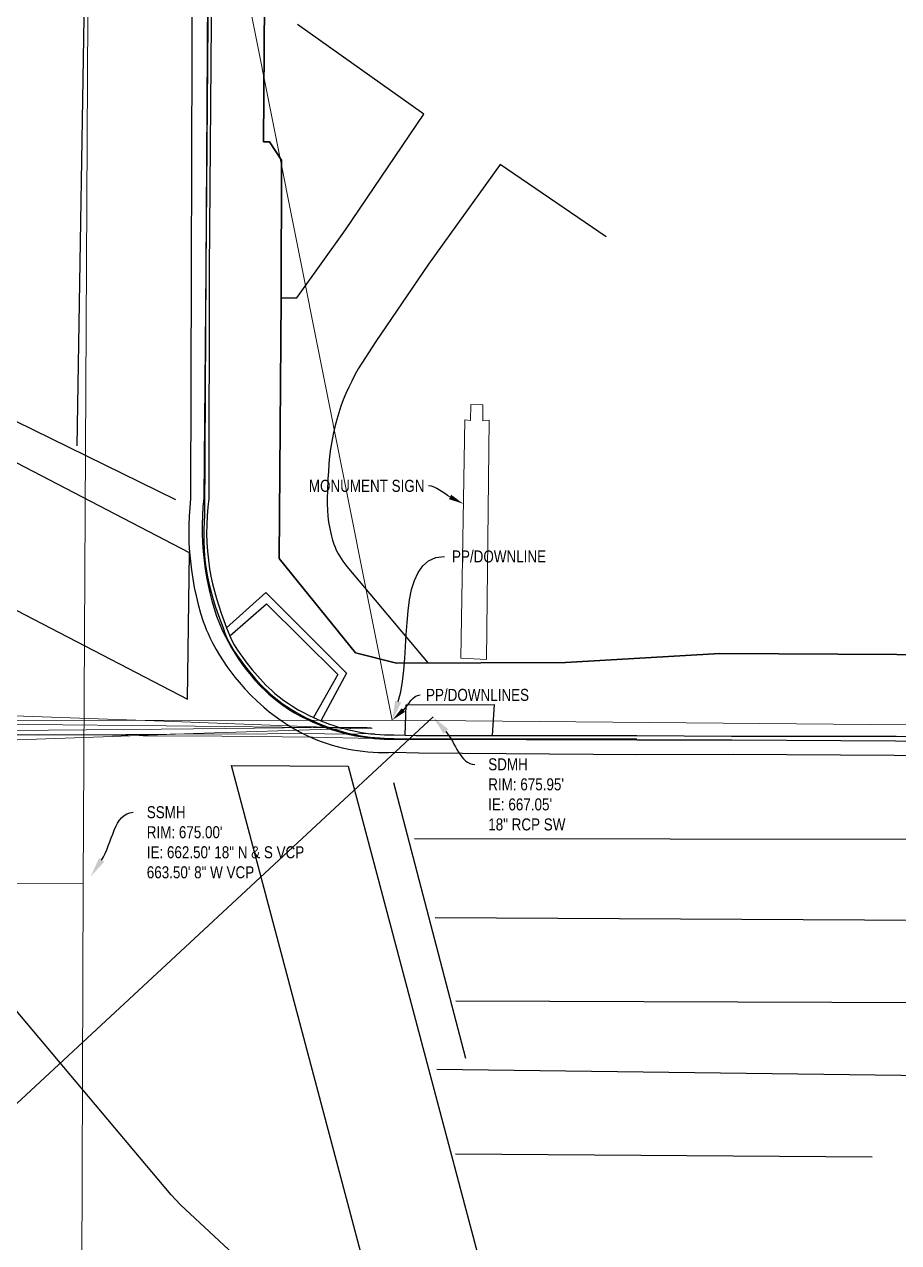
# Model space of a CAD drawing. Header units: feet. Extents: x 0 to 6444343, y 0 to 1885993.
# Drawn here: x 6433873.6 to 6433989.9, y 1885267.2 to 1885429.4 of the extents above; entities that cross this region are included whole.
import ezdxf
from ezdxf import colors
from ezdxf.entities.mleader import LeaderData, LeaderLine
from ezdxf.lldxf.tags import DXFTag
from ezdxf.math import Vec2, Vec3

# ---------------------------------------------------------------- set-up
doc = ezdxf.new("R2010")
doc.units = ezdxf.units.FT
doc.header["$MEASUREMENT"] = 0
for name, color, linetype, lineweight in [('VF-COMM-OVHD-LINE-', 253, 'OVERHEADCOMM', 15), ('VF-COMM-OVHD-LINE-3D', 253, 'OVERHEADCOMM', 15), ('VF-ELEC-OVHD-LINE-', 253, 'OVERHEADELECTRIC', 15), ('VF-ELEC-OVHD-LINE-3D', 253, 'OVERHEADELECTRIC', 15), ('VF-ROAD-STRP-BIKE-LINE-', 253, 'Continuous', 25), ('VF-ROAD-STRP-YELO-LINE-', 253, 'Continuous', 25), ('VF-SSWR-GEOP-LINE-QLB-', 253, 'SEWER', 15), ('VF-STRM-GEOP-LINE-QLB-', 253, 'STORMDRAIN', 15), ('VF-TOPO-CONC-EDGE-LINE-', 253, 'Continuous', 25), ('VF-TOPO-CONC-GTFL-LINE-', 253, 'Continuous', 25), ('VF-TOPO-CONC-LIPG-LINE-', 253, 'Continuous', 25), ('VF-TOPO-CONC-SWLK-LINE-', 253, 'Continuous', 25), ('VF-TOPO-CONC-TBCB-LINE-', 253, 'Continuous', 25), ('VF-TOPO-CONC-TBWK-LINE-', 253, 'Continuous', 35), ('VF-TOPO-CONC-TFCB-LINE-', 253, 'Continuous', 25), ('VF-TOPO-TEXT-', 253, 'Continuous', 25), ('VN-SITE-SIGN-SYMB-', 253, 'Continuous', 13)]:
    doc.layers.add(name, color=color, linetype=linetype, lineweight=lineweight)
doc.styles.add('NCS1-Anno', font='arial.ttf', dxfattribs={"width": 0.8, "height": 0.1})
doc.styles.get("Standard").update_dxf_attribs({"font": 'arial.ttf'})
tags = doc.linetypes.add('OVERHEADCOMM', pattern='A,1,-0.03,["OC",Standard,S=0.08,R=0,X=0,Y=-0.04],-0.16,1', length=2.19).pattern_tags.tags
tags[6] = DXFTag(74, 10)
tags = doc.linetypes.add('OVERHEADELECTRIC', pattern='A,1,-0.03,["OE",Standard,S=0.08,R=0,X=0,Y=-0.04],-0.16,1', length=2.19).pattern_tags.tags
tags[6] = DXFTag(74, 10)
tags = doc.linetypes.add('SEWER', pattern='A,1,-0.03,["SS",Standard,S=0.08,R=0,X=0,Y=-0.04],-0.16,1', length=2.19).pattern_tags.tags
tags[6] = DXFTag(74, 10)
tags = doc.linetypes.add('STORMDRAIN', pattern='A,1,-0.03,["SD",Standard,S=0.08,R=0,X=0,Y=-0.04],-0.16,1', length=2.19).pattern_tags.tags
tags[6] = DXFTag(74, 10)

msp = doc.modelspace()

# ---------------------------------------------------------------- linework, layer by layer
at = {"layer": 'VF-COMM-OVHD-LINE-', "ltscale": 0.6}
msp.add_lwpolyline([(6434253.84, 1885335.3), (6434088.89, 1885335.26), (6433922.54, 1885336.77), (6433900.52, 1885447.12)], dxfattribs=at)
at = {"layer": 'VF-COMM-OVHD-LINE-3D'}
for points in [[(6433759.99, 1885335.28, 698.13), (6433772.25, 1885335.23, 697.49), (6433783.73, 1885335.12, 697), (6433788.86, 1885335.2, 696.78), (6433796.51, 1885335.1, 696.67), (6433805.09, 1885335.08, 696.73), (6433811.71, 1885335.13, 696.51), (6433820.63, 1885335.03, 696.6), (6433828.04, 1885334.99, 696.64), (6433838.39, 1885335.09, 696.69), (6433846.15, 1885335.11, 696.67), (6433860.18, 1885334.81, 697.72), (6433863.28, 1885334.95, 697.8), (6433871.39, 1885334.85, 698.46), (6433875.44, 1885334.77, 699.01), (6433879.92, 1885334.81, 699.38), (6433887.09, 1885334.84, 699.98), (6433891.35, 1885334.86, 700.51), (6433894.59, 1885334.94, 700.89), (6433900.63, 1885334.9, 701.61), (6433911.25, 1885335.01, 703), (6433915.85, 1885334.89, 703.77), (6433920.15, 1885334.97, 704.42)], [(6433760.47, 1885334.75, 698.07), (6433769.85, 1885334.84, 697.4), (6433776.35, 1885334.79, 696.96), (6433782.16, 1885334.71, 696.83), (6433793.93, 1885334.72, 696.38), (6433800.88, 1885334.79, 696), (6433810.58, 1885334.89, 695.86), (6433817.76, 1885334.89, 695.87), (6433827.8, 1885334.76, 695.98), (6433834.18, 1885334.84, 696.03), (6433845.21, 1885334.81, 696.52), (6433851.84, 1885334.89, 696.62), (6433860.32, 1885334.77, 697.35), (6433871.86, 1885334.8, 698.09), (6433883.25, 1885334.8, 699), (6433889.4, 1885334.69, 699.82), (6433899.85, 1885334.63, 700.61), (6433911.94, 1885334.51, 701.98), (6433920.06, 1885334.34, 703.07)]]:
    msp.add_polyline3d(points, dxfattribs=at)
at = {"layer": 'VF-ELEC-OVHD-LINE-', "ltscale": 0.6}
msp.add_lwpolyline([(6433514.07, 1885334.57), (6433583.99, 1885335.14), (6433672.01, 1885335.17), (6433759.75, 1885336.69), (6433922.54, 1885336.77)], dxfattribs=at)
at = {"layer": 'VF-ELEC-OVHD-LINE-3D'}
for points in [[(6433867.2, 1885337.52, 713.47), (6433878.42, 1885337.12, 712.57), (6433893.36, 1885336.57, 711.69), (6433911, 1885335.93, 710.84), (6433919.88, 1885335.66, 710.52)], [(6433760.88, 1885337.23, 722.97), (6433773.13, 1885337.12, 721.35), (6433788.32, 1885336.98, 719.52), (6433799.64, 1885336.88, 718.3), (6433835.88, 1885336.59, 714.52), (6433861.57, 1885336.29, 712.5), (6433874.1, 1885336.17, 711.91), (6433892.42, 1885336.02, 710.72), (6433911.74, 1885335.79, 709.76), (6433919.79, 1885335.75, 709.45)], [(6433760.76, 1885334.4, 722.93), (6433782.28, 1885334.61, 719.34), (6433799.84, 1885334.7, 717.12), (6433823.3, 1885334.99, 714.69), (6433848, 1885335.18, 712.89), (6433864.88, 1885335.35, 712.16), (6433876.78, 1885335.43, 711.69), (6433891.79, 1885335.58, 711.65), (6433900.31, 1885335.66, 711.65), (6433912.06, 1885335.77, 712), (6433919.21, 1885335.8, 712.43)], [(6433760.98, 1885330.36, 722.68), (6433776.32, 1885330.91, 721.33), (6433794.92, 1885331.46, 719.9), (6433813.51, 1885332.14, 718.45), (6433829.61, 1885332.73, 717.17), (6433850.26, 1885333.39, 716.08), (6433862.43, 1885333.78, 715.41), (6433884.05, 1885334.56, 714.35), (6433896.07, 1885334.97, 713.86), (6433915.74, 1885335.61, 713.16), (6433919.65, 1885335.75, 713.14)]]:
    msp.add_polyline3d(points, dxfattribs=at)
at = {"layer": 'VF-ROAD-STRP-BIKE-LINE-', "linetype": 'Continuous', "ltscale": 0.8}
msp.add_line((6433886.14, 1885704.19), (6433880.53, 1885373.28), dxfattribs=at)
at = {"layer": 'VF-ROAD-STRP-BIKE-LINE-'}
for p, q in [((6433836.74, 1885394.07), (6433893.68, 1885366.14)), ((6433922.69, 1885328.48), (6433932.27, 1885291.76)), ((6433928.23, 1885310.51), (6434000.5, 1885310.09)), ((6433931.01, 1885299.39), (6434149.82, 1885298.68)), ((6433930.96, 1885279.04), (6433986.4, 1885278.63))]:
    msp.add_line(p, q, dxfattribs=at)
at = {"layer": 'VF-ROAD-STRP-BIKE-LINE-', "linetype": 'Continuous'}
msp.add_line((6433925.48, 1885321.03), (6434144.61, 1885320.72), dxfattribs=at)
at = {"layer": 'VF-ROAD-STRP-BIKE-LINE-', "ltscale": 0.6}
for points in [[(6433836.33, 1885389.81), (6433836.05, 1885370.32), (6433895.28, 1885339.55), (6433895.56, 1885359.04)], [(6433901.15, 1885330.75), (6433916.68, 1885330.64), (6433936.13, 1885257.28), (6433920.6, 1885257.38)]]:
    msp.add_lwpolyline(points, close=True, dxfattribs=at)
at = {"layer": 'VF-ROAD-STRP-YELO-LINE-', "ltscale": 0.6}
msp.add_lwpolyline([(6433928.46, 1885290.32), (6434179.06, 1885287.07)], dxfattribs=at)
at = {"layer": 'VF-SSWR-GEOP-LINE-QLB-', "ltscale": 0.6}
msp.add_line((6433881.41, 1885314.98), (6433880.19, 1884968.18), dxfattribs=at)
at = {"layer": 'VF-SSWR-GEOP-LINE-QLB-', "ltscale": 0.6, "flags": 128}
msp.add_lwpolyline([(6433844.74, 1885854.93), (6433844.74, 1885653.61), (6433883.21, 1885653.44), (6433881.41, 1885314.98), (6433525.35, 1885315.72)], dxfattribs=at)
at = {"layer": 'VF-STRM-GEOP-LINE-QLB-', "ltscale": 0.6}
msp.add_line((6433927.96, 1885337.2), (6433867.45, 1885281.04), dxfattribs=at)
at = {"layer": 'VF-TOPO-CONC-EDGE-LINE-'}
for points in [[(6433893.12, 1885273.61), (6433857, 1885316.51), (6433837.02, 1885346.83), (6433825.03, 1885371.37)], [(6433900.47, 1885349.07), (6433905.72, 1885353.75), (6433916.43, 1885343.01), (6433913.02, 1885336.69)], [(6433900.9, 1885347.99), (6433905.8, 1885352.25), (6433915.31, 1885342.86), (6433912.07, 1885337.11)], [(6433921.28, 1885247.19), (6433894.35, 1885272.25), (6433893.12, 1885273.61)]]:
    msp.add_lwpolyline(points, dxfattribs=at)
at = {"layer": 'VF-TOPO-CONC-GTFL-LINE-'}
for points in [[(6433897.98, 1885440.69), (6433897.74, 1885396.76), (6433897.45, 1885366.32), (6433897.34, 1885365.14), (6433897.26, 1885363.95), (6433897.23, 1885362.77), (6433897.23, 1885361.57), (6433897.28, 1885360.39), (6433897.36, 1885359.2), (6433897.48, 1885358.02), (6433897.64, 1885356.84), (6433897.82, 1885355.79), (6433898.02, 1885354.74), (6433898.25, 1885353.69), (6433898.52, 1885352.65), (6433898.81, 1885351.63), (6433899.15, 1885350.61), (6433899.53, 1885349.62), (6433899.95, 1885348.64), (6433900.32, 1885347.88), (6433900.72, 1885347.13), (6433901.13, 1885346.39), (6433901.57, 1885345.66), (6433902.03, 1885344.95), (6433902.52, 1885344.25), (6433903.03, 1885343.57), (6433903.56, 1885342.91), (6433904.25, 1885342.1), (6433904.97, 1885341.32), (6433905.73, 1885340.58), (6433906.12, 1885340.22), (6433906.53, 1885339.87), (6433907.24, 1885339.29), (6433907.98, 1885338.75), (6433908.74, 1885338.24), (6433909.53, 1885337.75), (6433910.33, 1885337.3), (6433911.15, 1885336.88), (6433911.98, 1885336.48), (6433912.83, 1885336.12), (6433913.41, 1885335.89), (6433914, 1885335.67), (6433914.6, 1885335.47), (6433915.21, 1885335.28), (6433915.82, 1885335.11), (6433916.43, 1885334.95), (6433917.05, 1885334.81), (6433917.67, 1885334.68), (6433918.3, 1885334.57), (6433918.92, 1885334.48), (6433919.55, 1885334.4), (6433920.18, 1885334.33), (6433920.82, 1885334.29), (6433921.45, 1885334.25), (6433922.08, 1885334.24), (6433922.71, 1885334.24), (6433925.72, 1885334.23), (6433955.08, 1885334.15)], [(6433955.08, 1885334.15), (6433967.75, 1885334.13), (6433989.52, 1885334), (6434030.47, 1885333.74), (6434088.68, 1885333.54), (6434107.49, 1885333.42), (6434116.29, 1885333.4)]]:
    msp.add_lwpolyline(points, dxfattribs=at)
at = {"layer": 'VF-TOPO-CONC-LIPG-LINE-'}
for points in [[(6433895.9, 1885440.51), (6433895.78, 1885396.58), (6433895.68, 1885366.27), (6433895.57, 1885365.08), (6433895.49, 1885363.89), (6433895.44, 1885362.7), (6433895.44, 1885361.5), (6433895.47, 1885360.31), (6433895.55, 1885359.11), (6433895.66, 1885357.92), (6433895.8, 1885356.74), (6433895.98, 1885355.59), (6433896.18, 1885354.44), (6433896.42, 1885353.29), (6433896.69, 1885352.15), (6433897.01, 1885351.02), (6433897.37, 1885349.91), (6433897.57, 1885349.37), (6433897.78, 1885348.82), (6433898.01, 1885348.29), (6433898.25, 1885347.76), (6433898.65, 1885346.96), (6433899.08, 1885346.18), (6433899.53, 1885345.41), (6433900.01, 1885344.66), (6433900.51, 1885343.92), (6433901.04, 1885343.2), (6433901.58, 1885342.5), (6433902.15, 1885341.81), (6433902.91, 1885340.93), (6433903.72, 1885340.09), (6433904.55, 1885339.28), (6433905.43, 1885338.5), (6433906.17, 1885337.89), (6433906.94, 1885337.29), (6433907.73, 1885336.73), (6433908.53, 1885336.19), (6433909.36, 1885335.68), (6433910.2, 1885335.21), (6433911.07, 1885334.77), (6433911.95, 1885334.37), (6433912.58, 1885334.11), (6433913.22, 1885333.87), (6433913.87, 1885333.65), (6433914.53, 1885333.44), (6433915.2, 1885333.26), (6433915.87, 1885333.09), (6433916.55, 1885332.94), (6433917.23, 1885332.81), (6433917.91, 1885332.71), (6433918.6, 1885332.62), (6433919.29, 1885332.54), (6433919.98, 1885332.49), (6433920.67, 1885332.46), (6433921.36, 1885332.45), (6433922.04, 1885332.46), (6433922.73, 1885332.49), (6433926.06, 1885332.43), (6433955.11, 1885332.2)], [(6433955.11, 1885332.2), (6433967.89, 1885332.24), (6433989.33, 1885332.09), (6434030.3, 1885331.86), (6434111.09, 1885331.62), (6434176.77, 1885331.29), (6434230.75, 1885330.96), (6434269.21, 1885330.92)]]:
    msp.add_lwpolyline(points, dxfattribs=at)
at = {"layer": 'VF-TOPO-CONC-SWLK-LINE-'}
for points in [[(6433907.74, 1885392.98), (6433909.85, 1885392.95), (6433916.29, 1885402.03), (6433926.73, 1885417.42), (6433909.93, 1885429.36)], [(6433951, 1885401.09), (6433936.88, 1885410.7), (6433927.38, 1885397.45), (6433920.33, 1885387.17), (6433918.01, 1885383.5), (6433917.56, 1885382.7), (6433917.14, 1885381.89), (6433916.74, 1885381.07), (6433916.37, 1885380.23), (6433916.02, 1885379.38), (6433915.7, 1885378.53), (6433915.41, 1885377.66), (6433915.14, 1885376.79), (6433914.89, 1885375.82), (6433914.67, 1885374.84), (6433914.48, 1885373.85), (6433914.33, 1885372.86), (6433914.2, 1885371.86), (6433914.1, 1885370.86), (6433914.03, 1885369.86), (6433913.97, 1885368.86), (6433913.9, 1885367.21), (6433913.89, 1885366.38), (6433913.89, 1885365.56), (6433913.91, 1885364.73), (6433913.97, 1885363.91), (6433914.07, 1885363.1), (6433914.21, 1885362.29), (6433914.44, 1885361.23), (6433914.58, 1885360.71), (6433914.76, 1885360.19), (6433914.92, 1885359.79), (6433915.09, 1885359.4), (6433915.29, 1885359.01), (6433915.5, 1885358.63), (6433915.72, 1885358.26), (6433915.96, 1885357.91), (6433916.21, 1885357.56), (6433916.48, 1885357.22), (6433927.32, 1885344.37)]]:
    msp.add_lwpolyline(points, dxfattribs=at)
at = {"layer": 'VF-TOPO-CONC-TBCB-LINE-'}
for points in [[(6433898.52, 1885440.64), (6433898.15, 1885396.76), (6433898.11, 1885366.27), (6433897.98, 1885365.11), (6433897.89, 1885363.94), (6433897.84, 1885362.76), (6433897.83, 1885361.59), (6433897.86, 1885360.41), (6433897.94, 1885359.24), (6433898.06, 1885358.07), (6433898.21, 1885356.91), (6433898.39, 1885355.91), (6433898.61, 1885354.91), (6433898.86, 1885353.92), (6433899.14, 1885352.94), (6433899.45, 1885351.96), (6433899.78, 1885350.99), (6433900.47, 1885349.07), (6433900.68, 1885348.53), (6433900.9, 1885347.99), (6433901.18, 1885347.38), (6433901.51, 1885346.78), (6433901.86, 1885346.2), (6433902.24, 1885345.64), (6433902.63, 1885345.09), (6433903.05, 1885344.54), (6433903.9, 1885343.48), (6433904.6, 1885342.65), (6433905.33, 1885341.84), (6433905.71, 1885341.44), (6433906.1, 1885341.06), (6433906.5, 1885340.69), (6433906.91, 1885340.33), (6433907.5, 1885339.85), (6433908.11, 1885339.39), (6433908.73, 1885338.96), (6433909.38, 1885338.55), (6433910.03, 1885338.16), (6433910.7, 1885337.79), (6433911.38, 1885337.44), (6433912.07, 1885337.11), (6433913.02, 1885336.69), (6433913.59, 1885336.46), (6433914.18, 1885336.24), (6433914.77, 1885336.04), (6433915.36, 1885335.85), (6433915.96, 1885335.68), (6433916.57, 1885335.52), (6433917.18, 1885335.38), (6433917.8, 1885335.25), (6433918.41, 1885335.14), (6433919.03, 1885335.04), (6433919.65, 1885334.96), (6433920.28, 1885334.89), (6433920.9, 1885334.84), (6433921.52, 1885334.81), (6433922.14, 1885334.79), (6433922.77, 1885334.79), (6433925.67, 1885334.73), (6433955.1, 1885334.72)], [(6433924.25, 1885334.76), (6433924.38, 1885338.81), (6433936.09, 1885338.84), (6433935.84, 1885334.73)], [(6433955.1, 1885334.72), (6433967.67, 1885334.64), (6433989.59, 1885334.64), (6434030.36, 1885334.31), (6434088.69, 1885334.11), (6434107.52, 1885334.02), (6434116.51, 1885334.01), (6434183.34, 1885333.76), (6434231.4, 1885333.61), (6434264.44, 1885333.44)]]:
    msp.add_lwpolyline(points, dxfattribs=at)
at = {"layer": 'VF-TOPO-CONC-TBWK-LINE-'}
for points in [[(6433909.23, 1885790.05), (6433909.11, 1885750.13), (6433909.06, 1885746.22), (6433906.72, 1885741.88), (6433906.5, 1885703.21), (6433906.22, 1885664.85), (6433906.27, 1885663.61), (6433906.23, 1885638.2), (6433906.11, 1885596.52), (6433905.9, 1885560.25), (6433905.88, 1885518.48), (6433905.6, 1885479.53), (6433905.53, 1885439.68), (6433905.51, 1885432.33), (6433905.4, 1885413.74), (6433906.2, 1885413.72), (6433907.79, 1885411.27), (6433907.75, 1885392.98), (6433907.48, 1885358.26), (6433917.66, 1885345.72), (6433923.1, 1885344.35), (6433945.59, 1885344.45)], [(6433945.59, 1885344.45), (6433966.14, 1885345.64), (6433989.68, 1885345.5), (6434030.91, 1885345.33), (6434043.23, 1885345.18), (6434047.45, 1885342.2), (6434049.7, 1885342.17), (6434049.66, 1885341.25), (6434086.78, 1885341.18), (6434138.25, 1885340.97), (6434182.68, 1885340.89), (6434230.63, 1885340.66), (6434275.29, 1885340.48)]]:
    msp.add_lwpolyline(points, dxfattribs=at)
at = {"layer": 'VF-TOPO-CONC-TFCB-LINE-'}
msp.add_lwpolyline([(6433898.07, 1885440.64), (6433897.7, 1885396.77), (6433897.56, 1885364.01), (6433897.49, 1885363.13), (6433897.46, 1885362.23), (6433897.44, 1885361.33), (6433897.46, 1885360.43), (6433897.49, 1885359.53), (6433897.56, 1885358.63), (6433897.65, 1885357.74), (6433897.77, 1885356.84), (6433897.94, 1885355.82), (6433898.16, 1885354.81), (6433898.42, 1885353.8), (6433898.7, 1885352.81), (6433899.02, 1885351.82), (6433899.35, 1885350.84), (6433900.05, 1885348.91), (6433900.26, 1885348.36), (6433900.48, 1885347.81), (6433900.78, 1885347.18), (6433901.12, 1885346.56), (6433901.48, 1885345.96), (6433901.87, 1885345.38), (6433902.27, 1885344.82), (6433902.69, 1885344.27), (6433903.55, 1885343.19), (6433904.26, 1885342.35), (6433905, 1885341.53), (6433905.39, 1885341.13), (6433905.79, 1885340.74), (6433906.19, 1885340.36), (6433906.61, 1885339.99), (6433907.22, 1885339.5), (6433907.84, 1885339.03), (6433908.48, 1885338.59), (6433909.14, 1885338.17), (6433909.81, 1885337.77), (6433910.49, 1885337.39), (6433911.18, 1885337.04), (6433911.88, 1885336.7), (6433912.84, 1885336.28), (6433913.43, 1885336.04), (6433914.02, 1885335.82), (6433914.63, 1885335.61), (6433915.23, 1885335.42), (6433915.85, 1885335.24), (6433916.46, 1885335.08), (6433917.08, 1885334.94), (6433917.71, 1885334.81), (6433918.34, 1885334.69), (6433918.97, 1885334.59), (6433919.6, 1885334.51), (6433920.23, 1885334.44), (6433920.87, 1885334.39), (6433921.5, 1885334.36), (6433922.14, 1885334.34), (6433922.76, 1885334.34), (6433925.66, 1885334.28), (6433955.1, 1885334.27)], dxfattribs=at)
at = {"layer": 'VN-SITE-SIGN-SYMB-'}
msp.add_lwpolyline([(6433931.65, 1885345.01), (6433932.19, 1885376.72), (6433932.95, 1885376.66), (6433932.99, 1885378.78), (6433934.59, 1885378.73), (6433934.6, 1885376.62), (6433935.44, 1885376.67), (6433935.09, 1885344.85), (6433931.65, 1885345.01)], close=True, dxfattribs=at)

# ---------------------------------------------------------------- leaders
at = {"layer": 'VF-TOPO-TEXT-'}
ml = msp.add_multileader_mtext('Standard', dxfattribs=at)
ml.set_content('DWY', color=256, style='NCS1-Anno')
ml.set_leader_properties()
ml.build(insert=Vec2(0, 0))
ml.multileader.update_dxf_attribs({"leader_type": 2, "dogleg_length": 0.1, "arrow_head_size": 2, "scale": 20})
ctx = ml.context
ctx.base_point, ctx.scale, ctx.char_height, ctx.arrow_head_size, ctx.landing_gap_size, ctx.plane_origin = Vec3(6433830.86, 1885592.71), 20, 1.6, 2, 0.8, Vec3(6433816.49, 1885562.66)
notes = []
notes.append((ctx, [(0, (0, 0, 0), (0, 0), (1, 0), 1, [])]))
ctx.mtext.insert, ctx.mtext.width, ctx.mtext.flow_direction = Vec3(6433831.66, 1885593.51), 6.8026, 5
ml = msp.add_multileader_mtext('Standard', dxfattribs=at)
ml.set_content('MONUMENT SIGN', color=256, style='NCS1-Anno')
ml.set_leader_properties()
ml.build(insert=Vec2(0, 0))
ml.multileader.update_dxf_attribs({"leader_type": 2, "dogleg_length": 0.1, "arrow_head_size": 2, "scale": 20})
ctx = ml.context
ctx.base_point, ctx.scale, ctx.char_height, ctx.arrow_head_size, ctx.landing_gap_size, ctx.plane_origin = Vec3(6433910.63, 1885367.94), 20, 1.6, 2, 0.8, Vec3(6433913.55, 1885369.48)
notes.append((ctx, [(0, (1, 1, 0), (6433929.35, 1885367.94), (-1, 0), 2, [(2, [(6433932, 1885365.56)], 0, [])])]))
ctx.mtext.insert, ctx.mtext.flow_direction = Vec3(6433911.43, 1885368.75), 5
ml = msp.add_multileader_mtext('Standard', dxfattribs=at)
ml.set_content('PP/DOWNLINE', color=256, style='NCS1-Anno')
ml.set_leader_properties()
ml.build(insert=Vec2(0, 0))
ml.multileader.update_dxf_attribs({"leader_type": 2, "dogleg_length": 0.19, "arrow_head_size": 2.6, "scale": 20})
ctx = ml.context
ctx.base_point, ctx.scale, ctx.char_height, ctx.arrow_head_size, ctx.landing_gap_size, ctx.plane_origin = Vec3(6433929.49, 1885358.54, 674.73), 20, 1.6, 2.6, 1, Vec3(6433818, 1885434.97, 674.73)
notes.append((ctx, [(0, (1, 1, 0), (6433928.07, 1885358.54, 674.73), (1, 0), 1.42, [(0, [(6433922.54, 1885336.77, 674.73)], 0, [])])]))
ctx.mtext.insert, ctx.mtext.width, ctx.mtext.defined_height, ctx.mtext.flow_direction = Vec3(6433930.49, 1885359.35, 674.73), 13.2745, 2.61, 5
ml = msp.add_multileader_mtext('Standard', dxfattribs=at)
ml.set_content('OUTFALL', color=256, style='NCS1-Anno')
ml.set_leader_properties()
ml.build(insert=Vec2(0, 0))
ml.multileader.update_dxf_attribs({"leader_type": 2, "dogleg_length": 0.19, "arrow_head_size": 2.6, "scale": 20})
ctx = ml.context
ctx.base_point, ctx.scale, ctx.char_height, ctx.arrow_head_size, ctx.landing_gap_size, ctx.plane_origin = Vec3(6434095.24, 1885348.09, 674.32), 20, 1.6, 2.6, 1.8, Vec3(6434098.45, 1885338.27, 674.32)
ctx.text_align_type = 2
notes.append((ctx, [(1, (1, 1, 0), (6434110.54, 1885348.09, 674.32), (-1, 0), 3.8, [(0, [(6434110.97, 1885333.35, 674.32)], 0, [])])]))
ctx.mtext.insert, ctx.mtext.width, ctx.mtext.alignment, ctx.mtext.flow_direction = Vec3(6434104.94, 1885348.9, 674.32), 10.2309, 3, 5
ml = msp.add_multileader_mtext('Standard', dxfattribs=at)
ml.set_content('PP/DOWNLINES', color=256, style='NCS1-Anno')
ml.set_leader_properties()
ml.build(insert=Vec2(0, 0))
ml.multileader.update_dxf_attribs({"leader_type": 2, "dogleg_length": 0.1, "arrow_head_size": 2, "scale": 20})
ctx = ml.context
ctx.base_point, ctx.scale, ctx.char_height, ctx.arrow_head_size, ctx.landing_gap_size, ctx.plane_origin = Vec3(6433926.23, 1885340.12), 20, 1.6, 2, 0.8, Vec3(6433902.42, 1885349.07)
notes.append((ctx, [(1, (1, 1, 0), (6433924.23, 1885340.12), (1, 0), 2, [(2, [(6433922.54, 1885336.77)], 0, [])])]))
ctx.mtext.insert, ctx.mtext.flow_direction = Vec3(6433927.03, 1885340.93), 5
ml = msp.add_multileader_mtext('Standard', dxfattribs=at)
ml.set_content('SDMH\\PRIM: 675.95\'\\PIE: 667.05\'\\P18" RCP SW', color=256, style='NCS1-Anno')
ml.set_leader_properties()
ml.build(insert=Vec2(0, 0))
ml.multileader.update_dxf_attribs({"leader_type": 2, "dogleg_length": 0.19, "arrow_head_size": 2.6, "scale": 20})
ctx = ml.context
ctx.base_point, ctx.scale, ctx.char_height, ctx.arrow_head_size, ctx.landing_gap_size, ctx.plane_origin = Vec3(6433933.51, 1885330.88, 675.95), 20, 1.6, 2.6, 1.8, Vec3(6433927.96, 1885337.2, 675.95)
notes.append((ctx, [(0, (1, 1, 0), (6433929.71, 1885330.88, 675.95), (1, 0), 3.8, [(0, [(6433927.96, 1885337.2, 675.95)], 0, [])])]))
ctx.mtext.insert, ctx.mtext.flow_direction = Vec3(6433935.31, 1885331.69, 675.95), 5
ml = msp.add_multileader_mtext('Standard', dxfattribs=at)
ml.set_content('BIKE LANE', color=256, style='NCS1-Anno')
ml.set_leader_properties()
ml.build(insert=Vec2(0, 0))
ml.multileader.update_dxf_attribs({"leader_type": 2, "dogleg_length": 0.1, "arrow_head_size": 2, "scale": 20})
ctx = ml.context
ctx.base_point, ctx.scale, ctx.char_height, ctx.arrow_head_size, ctx.landing_gap_size, ctx.plane_origin = Vec3(6433657.18, 1885324.96), 20, 1.6, 2, 0.8, Vec3(6433643.94, 1885289.96)
notes.append((ctx, [(0, (0, 0, 0), (0, 0), (1, 0), 1, [])]))
ctx.mtext.insert, ctx.mtext.width, ctx.mtext.flow_direction = Vec3(6433657.98, 1885325.76), 24.759, 5
ml = msp.add_multileader_mtext('Standard', dxfattribs=at)
ml.set_content('SSMH\\PRIM: 675.00\'\\PIE: 662.50\' 18" N & S VCP\\P663.50\' 8" W VCP', color=256, style='NCS1-Anno')
ml.set_leader_properties()
ml.build(insert=Vec2(0, 0))
ml.multileader.update_dxf_attribs({"leader_type": 2, "dogleg_length": 0.19, "arrow_head_size": 2.6, "scale": 20})
ctx = ml.context
ctx.base_point, ctx.scale, ctx.char_height, ctx.arrow_head_size, ctx.landing_gap_size, ctx.plane_origin = Vec3(6433888.06, 1885324.5, 675), 20, 1.6, 2.6, 1.8, Vec3(6433881.41, 1885314.98, 675)
notes.append((ctx, [(0, (1, 1, 0), (6433884.26, 1885324.5, 675), (1, 0), 3.8, [(0, [(6433882.41, 1885315.98, 675)], 0, [])])]))
ctx.mtext.insert, ctx.mtext.flow_direction = Vec3(6433889.86, 1885325.32, 675), 5
for ctx, leaders in notes:
    for number, flags, end, landing, length, lines in leaders:
        leader = LeaderData()
        leader.index, (leader.has_last_leader_line, leader.has_dogleg_vector, leader.attachment_direction) = number, flags
        leader.last_leader_point, leader.dogleg_vector, leader.dogleg_length = Vec3(end), Vec3(landing), length
        for number, points, colour, breaks in lines:
            line = LeaderLine()
            line.index, line.vertices, line.color, line.breaks = number, Vec3.list(points), colors.encode_raw_color(colour), breaks
            leader.lines.append(line)
        ctx.leaders.append(leader)

doc.saveas('drawing.dxf')
